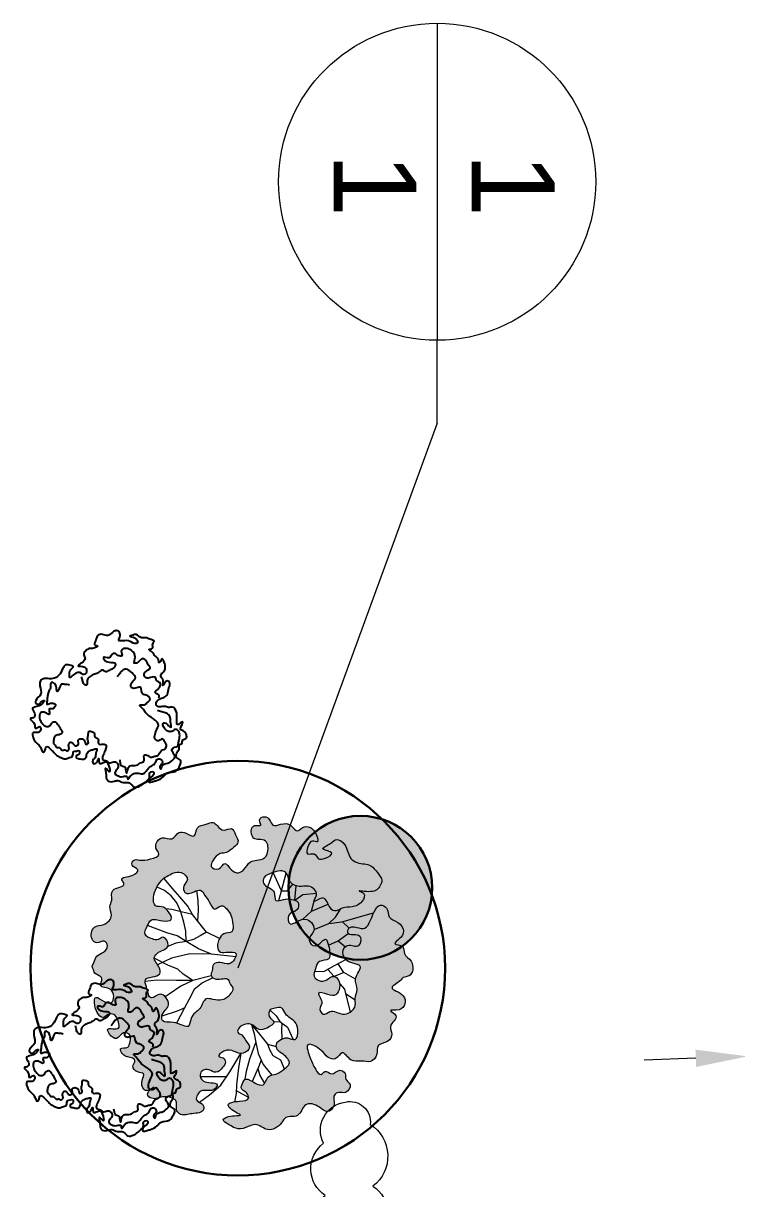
# Model space of a CAD drawing. Header units: metres. Extents: x 180 to 3220, y 13789 to 15035.
# Drawn here: x 737.14 to 744.02, y 14854.97 to 14866.22 of the extents above; entities that cross this region are included whole.
import ezdxf

# ---------------------------------------------------------------- set-up
doc = ezdxf.new("R2010")
doc.units = ezdxf.units.M
doc.header["$MEASUREMENT"] = 0
for name, color, linetype in [('02 Выноски план', 170, 'Continuous'), ('04 Дендроплан (растения)', 7, 'Continuous'), ('04 Дендроплан (существующие растения)', 7, 'Continuous'), ('04 Дендроплан (удаление)', 240, 'Continuous'), ('04 План (существующие кустарники)', 7, 'Continuous'), ('04 Посадки (привязки)', 7, 'Continuous'), ('50 Дендроплан (привязки)', 7, 'Continuous'), ('50 Дендроплан - Деревья вырубаемые', 7, 'Continuous')]:
    doc.layers.add(name, color=color, linetype=linetype)
doc.layers.get('50 Дендроплан - Деревья вырубаемые').off()
doc.styles.get("Standard").update_dxf_attribs({"font": 'arial.ttf'})
doc.dimstyles.get("Standard").update_dxf_attribs({"dimtxt": 0.18, "dimasz": 0.18, "dimexe": 0.18, "dimexo": 0.0625, "dimgap": 0.09, "dimtad": 0, "dimtih": 1, "dimtoh": 1, "dimdec": 4, "dimzin": 0, "dimdsep": 46, "dimtxsty": 'Standard', "dimcen": 0.09, "dimadec": 0, "dimazin": 0, "dimtfac": 1, "dimtdec": 4, "dimtofl": 0, "dimtmove": 0, "dimatfit": 3, "dimfxl": 1, "dimtolj": 1, "dimtzin": 0, "dimarcsym": 0})

# ---------------------------------------------------------------- blocks, each defined once
blk = doc.blocks.new('A$C442D7FB9')
at = {"layer": '04 Дендроплан (удаление)', "lineweight": 30}
h = blk.add_hatch(color=0, dxfattribs=at)
h.dxf.hatch_style = 1
edge = h.paths.add_edge_path()
edge.add_arc((0, 0), 0.5, 0, 360)
at = {"layer": '04 Дендроплан (удаление)', "color": 0, "lineweight": 30}
blk.add_circle((0, 0), 0.5, dxfattribs=at)
blk = doc.blocks.new('A$C1BB61900')
at = {"layer": '04 Дендроплан (растения)', "lineweight": 0, "true_color": 0xd1f3c4}
h = blk.add_hatch(color=254, dxfattribs=at)
h.dxf.hatch_style = 1
h.set_gradient(color1=(178, 204, 102), color2=(212, 233, 180), rotation=120, tint=1, name='SPHERICAL')
edge = h.paths.add_edge_path()
edge.add_spline(control_points=[(-1.389, -0.037), (-1.39, 0), (-1.277, 0.016), (-1.363, 0.136), (-1.194, 0.118), (-1.204, 0.301), (-1.31, 0.268), (-1.408, 0.172), (-1.4, 0.352), (-1.32, 0.44), (-1.262, 0.37), (-1.189, 0.403), (-1.176, 0.459), (-1.154, 0.562), (-1.304, 0.499), (-1.261, 0.595), (-1.191, 0.654), (-1.145, 0.551), (-1.049, 0.594), (-1.073, 0.659), (-1.081, 0.733), (-1.185, 0.705), (-1.147, 0.788), (-1.1, 0.811), (-1.004, 0.833), (-1.073, 0.903), (-1.021, 0.966), (-0.932, 0.965), (-0.983, 1.05), (-0.976, 1.123), (-0.913, 1.152), (-0.811, 1.073), (-0.96, 1.168), (-0.868, 1.239), (-0.783, 1.197), (-0.702, 1.214), (-0.631, 1.26), (-0.671, 1.338), (-0.597, 1.406), (-0.508, 1.374), (-0.379, 1.384), (-0.391, 1.281), (-0.471, 1.267), (-0.444, 1.203), (-0.408, 1.154), (-0.337, 1.172), (-0.276, 1.167), (-0.232, 1.103), (-0.318, 1.09), (-0.376, 1.087), (-0.42, 1.03), (-0.395, 0.962), (-0.318, 0.958), (-0.254, 1.014), (-0.192, 0.957), (-0.151, 0.908), (-0.171, 0.85), (-0.252, 0.85), (-0.152, 0.77), (-0.075, 0.796), (0.01, 0.843), (0.104, 0.769), (0.039, 0.703), (0.023, 0.644), (-0.041, 0.624), (-0.012, 0.564), (0.038, 0.546), (0.115, 0.533), (0.168, 0.619), (0.255, 0.594), (0.36, 0.537), (0.264, 0.489), (0.285, 0.409), (0.346, 0.402), (0.418, 0.389), (0.438, 0.488), (0.531, 0.524), (0.558, 0.617), (0.539, 0.741), (0.445, 0.68), (0.379, 0.705), (0.33, 0.748), (0.344, 0.815), (0.409, 0.85), (0.483, 0.936), (0.399, 0.995), (0.337, 1.043), (0.231, 1.043), (0.209, 1.16), (0.117, 1.118), (0.076, 1.088), (0.02, 1.061), (-0.004, 1.112), (-0.031, 1.168), (0.032, 1.195), (0.066, 1.281), (-0.049, 1.282), (-0.18, 1.292), (-0.115, 1.378), (0.016, 1.433), (-0.135, 1.411), (-0.23, 1.456), (-0.139, 1.513), (-0.072, 1.563), (0.023, 1.537), (0.12, 1.496), (0.217, 1.605), (0.345, 1.54), (0.4, 1.436), (0.536, 1.481), (0.575, 1.304), (0.72, 1.359), (0.795, 1.447), (0.893, 1.366), (0.849, 1.273), (0.924, 1.23), (0.992, 1.267), (1.059, 1.169), (0.979, 1.125), (1.001, 1.057), (0.926, 1.006), (0.863, 1.09), (0.799, 1.01), (0.751, 1.086), (0.688, 0.982), (0.666, 0.913), (0.598, 0.715), (0.776, 0.817), (0.815, 0.899), (0.911, 0.938), (0.975, 0.815), (1.043, 0.963), (1.147, 0.94), (1.241, 0.974), (1.318, 0.9), (1.298, 0.786), (1.414, 0.789), (1.473, 0.706), (1.413, 0.612), (1.555, 0.541), (1.409, 0.456), (1.586, 0.503), (1.632, 0.314), (1.414, 0.264), (1.551, 0.208), (1.591, 0.153), (1.686, 0.16), (1.705, 0), (1.596, -0.048), (1.622, -0.153), (1.484, -0.157), (1.585, -0.217), (1.632, -0.287), (1.57, -0.382), (1.463, -0.412), (1.479, -0.515), (1.388, -0.566), (1.313, -0.453), (1.265, -0.29), (1.154, -0.352), (1.081, -0.349), (1.066, -0.263), (1.147, -0.28), (1.216, -0.245), (1.18, -0.126), (1.078, -0.197), (1.006, -0.123), (1.032, -0.03), (1.104, 0.003), (1.226, 0.033), (1.094, 0.147), (1.164, 0.253), (1.106, 0.333), (1.129, 0.417), (1.068, 0.477), (0.972, 0.503), (0.888, 0.426), (0.797, 0.509), (0.759, 0.416), (0.822, 0.365), (0.721, 0.245), (0.858, 0.293), (0.941, 0.319), (0.978, 0.231), (0.976, 0.162), (0.918, 0.101), (0.858, 0.152), (0.789, 0.173), (0.711, 0.116), (0.752, 0.039), (0.775, -0.052), (0.895, -0.024), (0.892, -0.13), (0.886, -0.182), (0.856, -0.28), (0.769, -0.132), (0.666, -0.253), (0.764, -0.31), (0.745, -0.397), (0.679, -0.457), (0.6, -0.432), (0.506, -0.378), (0.494, -0.521), (0.606, -0.512), (0.625, -0.617), (0.542, -0.644), (0.478, -0.65), (0.374, -0.612), (0.408, -0.756), (0.271, -0.77), (0.29, -0.881), (0.372, -0.902), (0.438, -0.924), (0.521, -0.908), (0.523, -0.805), (0.622, -0.748), (0.721, -0.777), (0.823, -0.697), (0.734, -0.582), (0.871, -0.678), (0.895, -0.564), (0.956, -0.49), (1.039, -0.545), (1.133, -0.535), (1.223, -0.567), (1.274, -0.666), (1.156, -0.706), (1.338, -0.659), (1.401, -0.713), (1.439, -0.796), (1.382, -0.86), (1.327, -0.955), (1.212, -0.946), (1.11, -1.021), (1.114, -1.131), (1.009, -1.22), (0.952, -1.154), (0.81, -1.109), (1.009, -1.077), (0.891, -1.017), (0.817, -1.006), (0.796, -1.088), (0.697, -1.049), (0.729, -1.143), (0.759, -1.21), (0.843, -1.16), (0.81, -1.281), (0.756, -1.344), (0.676, -1.33), (0.624, -1.275), (0.575, -1.377), (0.487, -1.376), (0.394, -1.344), (0.377, -1.42), (0.327, -1.461), (0.255, -1.427), (0.306, -1.347), (0.197, -1.389), (0.18, -1.293), (0.214, -1.227), (0.279, -1.237), (0.341, -1.209), (0.347, -1.13), (0.324, -1.038), (0.234, -1.034), (0.152, -1.024), (0.116, -0.952), (0.045, -0.907), (-0.027, -0.942), (-0.076, -1.052), (-0.13, -0.943), (-0.231, -0.982), (-0.187, -1.064), (-0.136, -1.118), (-0.047, -1.114), (0.006, -1.161), (0.074, -1.214), (0.035, -1.282), (0.009, -1.371), (-0.081, -1.315), (-0.13, -1.374), (-0.178, -1.429), (-0.248, -1.39), (-0.341, -1.396), (-0.348, -1.261), (-0.436, -1.328), (-0.52, -1.35), (-0.572, -1.244), (-0.673, -1.316), (-0.733, -1.248), (-0.745, -1.185), (-0.681, -1.119), (-0.81, -1.084), (-0.879, -1.075), (-0.961, -1.101), (-0.992, -1.023), (-0.891, -0.999), (-0.98, -0.917), (-1.11, -0.934), (-1.024, -0.829), (-1.21, -0.835), (-1.17, -0.715), (-1.221, -0.644), (-1.17, -0.552), (-1.261, -0.463), (-1.361, -0.478), (-1.401, -0.405), (-1.4, -0.343), (-1.345, -0.283), (-1.276, -0.342), (-1.231, -0.262), (-1.286, -0.206), (-1.361, -0.186), (-1.379, -0.121), (-1.412, -0.072), (-1.389, -0.048), (-1.389, -0.037)], knot_values=[0, 0, 0, 0, 0.144623, 0.231167, 0.368861, 0.533358, 0.626687, 0.740408, 0.935226, 1.031861, 1.128241, 1.198256, 1.294402, 1.368689, 1.507955, 1.574673, 1.679777, 1.79119, 1.883627, 1.959993, 2.039207, 2.131319, 2.201489, 2.277769, 2.379891, 2.45347, 2.54984, 2.629417, 2.713756, 2.836131, 2.877797, 2.974434, 3.098533, 3.174839, 3.310795, 3.448506, 3.489216, 3.62255, 3.689433, 3.833718, 3.988827, 4.05943, 4.152735, 4.217846, 4.281087, 4.383199, 4.466591, 4.525335, 4.60464, 4.706041, 4.777196, 4.850967, 4.941557, 5.035937, 5.13954, 5.219117, 5.28068, 5.339424, 5.435055, 5.564599, 5.681514, 5.792988, 5.892227, 5.976975, 6.036908, 6.095646, 6.173749, 6.252212, 6.380922, 6.484525, 6.602635, 6.692872, 6.777965, 6.844717, 6.928444, 7.02051, 7.167213, 7.282, 7.407383, 7.507264, 7.609206, 7.678412, 7.741177, 7.842553, 7.980652, 8.063007, 8.187574, 8.307662, 8.420868, 8.524456, 8.606097, 8.65359, 8.733663, 8.78115, 8.875736, 8.947733, 9.070923, 9.223371, 9.297752, 9.425798, 9.577891, 9.656402, 9.742281, 9.880076, 10.010368, 10.101704, 10.271449, 10.469408, 10.556507, 10.704089, 10.878467, 11.055291, 11.171089, 11.284149, 11.417731, 11.482645, 11.567427, 11.68373, 11.77169, 11.843492, 11.921933, 12.039354, 12.124248, 12.185085, 12.279334, 12.442083, 12.611011, 12.797738, 12.921046, 13.015017, 13.129765, 13.27535, 13.406716, 13.521304, 13.644281, 13.753137, 13.886642, 13.991763, 14.093139, 14.248215, 14.338926, 14.451134, 14.636917, 14.813923, 14.953979, 15.006047, 15.083831, 15.270441, 15.402543, 15.48891, 15.598301, 15.682028, 15.794092, 15.927518, 16.058446, 16.173604, 16.260996, 16.378012, 16.633999, 16.747204, 16.817387, 16.885538, 16.980265, 17.054418, 17.157369, 17.299589, 17.380857, 17.502298, 17.608515, 17.708493, 17.875073, 18.018008, 18.132164, 18.220812, 18.330672, 18.42764, 18.594846, 18.685597, 18.781631, 18.83834, 18.974753, 19.095535, 19.196942, 19.302834, 19.396624, 19.471771, 19.573189, 19.64865, 19.757506, 19.853667, 19.959896, 20.083661, 20.173311, 20.285247, 20.335982, 20.497146, 20.604648, 20.73546, 20.822811, 20.919446, 21.052361, 21.138111, 21.251311, 21.378508, 21.468801, 21.559641, 21.663684, 21.760796, 21.866457, 22.044178, 22.114637, 22.23047, 22.341438, 22.400666, 22.529106, 22.668332, 22.783263, 22.938439, 23.01956, 23.126312, 23.267144, 23.355432, 23.45979, 23.589203, 23.728577, 23.835857, 23.898351, 24.043906, 24.189962, 24.256212, 24.371649, 24.490581, 24.67199, 24.766696, 24.956099, 25.083087, 25.169948, 25.292933, 25.419422, 25.526836, 25.615518, 25.691414, 25.778638, 25.869312, 25.961297, 26.024928, 26.121298, 26.263466, 26.360434, 26.407027, 26.517617, 26.650303, 26.74818, 26.826653, 26.905094, 26.978885, 27.046871, 27.126191, 27.241376, 27.314599, 27.389769, 27.472839, 27.551312, 27.683547, 27.788448, 27.871841, 27.999501, 28.077604, 28.175679, 28.291585, 28.394565, 28.492933, 28.567087, 28.697918, 28.77954, 28.894137, 28.975271, 29.07451, 29.169691, 29.264917, 29.370694, 29.435998, 29.525045, 29.645134, 29.756428, 29.862319, 29.956635, 30.074745, 30.200153, 30.306664, 30.366297, 30.449133, 30.570729, 30.713328, 30.79014, 30.852634, 30.945669, 31.037541, 31.189615, 31.243213, 31.410359, 31.536232, 31.621622, 31.733558, 31.886269, 32.00739, 32.09115, 32.172123, 32.250875, 32.347965, 32.418568, 32.512539, 32.612542, 32.705135, 32.769699, 32.813194, 32.813194, 32.813194, 32.813194], degree=3, periodic=0)
edge = h.paths.add_edge_path(flags=16)
edge.add_spline(control_points=[(-0.695, -0.881), (-0.715, -0.858), (-0.753, -0.807), (-0.788, -0.73), (-0.783, -0.618), (-0.691, -0.632), (-0.643, -0.579), (-0.587, -0.48), (-0.721, -0.484), (-0.814, -0.527), (-0.855, -0.44), (-0.902, -0.36), (-0.818, -0.319), (-0.756, -0.301), (-0.691, -0.357), (-0.629, -0.217), (-0.746, -0.205), (-0.828, -0.128), (-0.753, -0.062), (-0.737, 0.065), (-0.923, 0.031), (-0.881, 0.155), (-0.868, 0.294), (-0.763, 0.194), (-0.696, 0.252), (-0.661, 0.347), (-0.763, 0.395), (-0.749, 0.496), (-0.653, 0.486), (-0.588, 0.512), (-0.488, 0.563), (-0.479, 0.462), (-0.435, 0.409), (-0.364, 0.37), (-0.34, 0.264), (-0.244, 0.294), (-0.158, 0.312), (-0.088, 0.26), (-0.045, 0.192), (-0.086, 0.154), (-0.092, 0.067), (-0.197, 0.121), (-0.274, 0.065), (-0.242, 0.01), (-0.245, -0.057), (-0.157, -0.069), (-0.086, -0.029), (-0.028, -0.079), (0.009, -0.162), (-0.099, -0.157), (-0.183, -0.156), (-0.19, -0.236), (-0.168, -0.292), (-0.125, -0.353), (-0.026, -0.331), (-0.026, -0.433), (-0.037, -0.506), (-0.07, -0.57), (-0.133, -0.63), (-0.209, -0.544), (-0.243, -0.66), (-0.286, -0.708), (-0.32, -0.784), (-0.394, -0.75), (-0.486, -0.725), (-0.496, -0.825), (-0.436, -0.863), (-0.46, -0.919), (-0.508, -0.957), (-0.582, -0.948), (-0.642, -0.916), (-0.683, -0.896), (-0.695, -0.881)], knot_values=[0, 0, 0, 0, 0.119147, 0.244704, 0.355195, 0.456841, 0.525213, 0.64652, 0.761794, 0.906015, 0.999107, 1.102214, 1.21292, 1.287506, 1.35766, 1.479239, 1.62773, 1.713089, 1.858081, 1.936445, 2.136108, 2.227757, 2.383509, 2.506371, 2.592801, 2.687321, 2.856666, 2.919037, 3.017629, 3.155387, 3.246677, 3.353704, 3.442539, 3.52579, 3.669986, 3.756325, 3.869148, 4.011227, 4.081037, 4.138722, 4.206699, 4.365743, 4.440415, 4.505889, 4.585073, 4.671725, 4.788569, 4.878809, 4.948708, 5.073582, 5.166391, 5.253695, 5.327262, 5.415765, 5.519566, 5.621336, 5.725491, 5.831081, 5.911981, 6.005594, 6.125346, 6.227321, 6.306075, 6.391977, 6.508685, 6.596002, 6.686109, 6.737432, 6.809051, 6.915906, 7.005912, 7.085383, 7.085383, 7.085383, 7.085383], degree=3, periodic=0)
at = {"layer": '04 Дендроплан (растения)', "lineweight": 0}
for p, q in [((-0.427, 1.276), (-0.327, 1.21)), ((-0.071, 1.208), (-0.09, 1.287)), ((-0.069, 1.179), (0.049, 1.251)), ((-0.327, 1.21), (-0.214, 1.122)), ((-0.064, 1.124), (-0.071, 1.208)), ((-0.156, 1.044), (-0.409, 1.032)), ((-0.214, 1.122), (-0.12, 0.995)), ((-0.036, 0.96), (-0.064, 1.124)), ((0.023, 1.076), (0.039, 0.996)), ((0.155, 0.964), (0.089, 1.098)), ((0.149, 0.975), (0.166, 1.044)), ((0.166, 1.044), (0.208, 1.123)), ((0.203, 0.94), (0.283, 1.045)), ((-0.12, 0.995), (-0.009, 0.823)), ((-0.009, 0.823), (-0.036, 0.96)), ((0.039, 0.996), (0.077, 0.878)), ((0.185, 0.897), (0.155, 0.964)), ((0.159, 0.832), (0.203, 0.94)), ((0.299, 0.858), (0.371, 0.901)), ((0.371, 0.901), (0.404, 0.992)), ((0.077, 0.878), (0.141, 0.726)), ((0.141, 0.726), (0.159, 0.832)), ((0.252, 0.746), (0.269, 0.799)), ((0.269, 0.799), (0.299, 0.858)), ((0.129, 0.641), (0.141, 0.726)), ((0.181, 0.647), (0.252, 0.746)), ((0.252, 0.746), (0.337, 0.772)), ((0.393, 0.615), (0.394, 0.702)), ((0.454, 0.592), (0.504, 0.712)), ((0.109, 0.549), (0.181, 0.647)), ((0.109, 0.549), (0.129, 0.641)), ((0.381, 0.534), (0.454, 0.592)), ((0.401, 0.55), (0.393, 0.615)), ((-0.53, 0.361), (-0.614, 0.503)), ((0.294, 0.418), (0.348, 0.476)), ((0.325, 0.534), (0.381, 0.534)), ((0.348, 0.476), (0.381, 0.534)), ((1.02, 0.248), (1.063, 0.472)), ((-0.604, 0.387), (-0.753, 0.431)), ((-0.529, 0.358), (-0.604, 0.387)), ((-0.486, 0.284), (-0.53, 0.361)), ((1.028, 0.29), (1.117, 0.355)), ((-0.674, 0.22), (-0.711, 0.244)), ((-0.431, 0.188), (-0.486, 0.284)), ((0.975, 0.196), (1.02, 0.248)), ((-0.556, 0.15), (-0.674, 0.22)), ((-0.438, 0.099), (-0.556, 0.15)), ((-0.347, 0.127), (-0.431, 0.188)), ((-0.244, 0.084), (-0.347, 0.127)), ((0.866, 0.051), (0.925, 0.121)), ((1.02, 0.087), (0.925, 0.121)), ((1.129, 0.157), (1.02, 0.087)), ((-0.789, 0.082), (-0.899, 0.087)), ((-0.595, 0.092), (-0.789, 0.082)), ((-0.438, 0.099), (-0.595, 0.092)), ((-0.529, 0.033), (-0.578, -0.015)), ((-0.438, 0.099), (-0.529, 0.033)), ((-0.26, 0.062), (-0.438, 0.099)), ((0.739, 0.062), (0.827, 0.07)), ((0.827, 0.07), (0.934, 0.018)), ((0.934, 0.018), (0.996, -0.012)), ((1.02, 0.087), (0.969, 0.001)), ((-0.666, -0.057), (-0.801, -0.133)), ((-0.636, -0.125), (-0.771, -0.067)), ((-0.578, -0.015), (-0.666, -0.057)), ((-0.015, -0.111), (-0.248, -0.147)), ((0.996, -0.012), (1.045, -0.035)), ((-0.457, -0.159), (-0.636, -0.125)), ((-0.371, -0.203), (-0.487, -0.278)), ((-0.248, -0.147), (-0.457, -0.159)), ((-0.248, -0.147), (-0.371, -0.203)), ((0.884, -0.183), (0.979, -0.219)), ((0.979, -0.219), (1.046, -0.16)), ((0.979, -0.219), (1.08, -0.285)), ((-0.585, -0.268), (-0.665, -0.239)), ((-0.487, -0.278), (-0.585, -0.268)), ((-0.487, -0.278), (-0.57, -0.339)), ((-0.415, -0.296), (-0.487, -0.278)), ((-0.487, -0.278), (-0.483, -0.38)), ((-0.348, -0.327), (-0.415, -0.296)), ((-0.287, -0.36), (-0.348, -0.327)), ((-0.164, -0.295), (-0.287, -0.36)), ((-0.667, -0.372), (-0.851, -0.451)), ((-0.57, -0.339), (-0.667, -0.372)), ((-0.483, -0.38), (-0.499, -0.467)), ((-0.287, -0.36), (-0.412, -0.537)), ((0.648, -0.443), (0.734, -0.517)), ((0.752, -0.341), (0.897, -0.392)), ((0.897, -0.392), (0.963, -0.45)), ((0.897, -0.392), (1.021, -0.4)), ((0.963, -0.45), (1.015, -0.525)), ((1.03, -0.402), (1.09, -0.338)), ((-0.499, -0.467), (-0.525, -0.567)), ((-0.412, -0.537), (-0.522, -0.566)), ((-0.412, -0.537), (-0.454, -0.62)), ((-0.365, -0.471), (-0.352, -0.576)), ((0.734, -0.517), (0.898, -0.578)), ((0.734, -0.517), (0.766, -0.611)), ((-0.61, -0.593), (-0.667, -0.604)), ((-0.522, -0.566), (-0.61, -0.593)), ((-0.558, -0.656), (-0.609, -0.726)), ((-0.525, -0.567), (-0.558, -0.656)), ((-0.454, -0.62), (-0.527, -0.712)), ((-0.354, -0.669), (-0.361, -0.765)), ((-0.352, -0.576), (-0.354, -0.669)), ((0.426, -0.633), (0.455, -0.725)), ((0.58, -0.63), (0.598, -0.768)), ((0.58, -0.63), (0.657, -0.682)), ((-0.674, -0.78), (-0.743, -0.817)), ((-0.609, -0.726), (-0.674, -0.78)), ((-0.527, -0.712), (-0.593, -0.792)), ((0.455, -0.725), (0.382, -0.906)), ((0.455, -0.725), (0.514, -0.724)), ((0.455, -0.725), (0.507, -0.896)), ((0.514, -0.724), (0.566, -0.787)), ((0.657, -0.682), (0.79, -0.688)), ((-0.593, -0.792), (-0.672, -0.9))]:
    blk.add_line(p, q, dxfattribs=at)
at = {"layer": '04 Дендроплан (растения)', "color": 79, "lineweight": 0, "true_color": 0x384020}
blk.add_line((1.021, -0.4), (1.332, -0.473), dxfattribs=at)
blk.add_open_spline([(-1.389, -0.037), (-1.39, 0), (-1.277, 0.016), (-1.363, 0.136), (-1.194, 0.118), (-1.204, 0.301), (-1.31, 0.268), (-1.408, 0.172), (-1.4, 0.352), (-1.32, 0.44), (-1.262, 0.37), (-1.189, 0.403), (-1.176, 0.459), (-1.154, 0.562), (-1.304, 0.499), (-1.261, 0.595), (-1.191, 0.654), (-1.145, 0.551), (-1.049, 0.594), (-1.073, 0.659), (-1.081, 0.733), (-1.185, 0.705), (-1.147, 0.788), (-1.1, 0.811), (-1.004, 0.833), (-1.073, 0.903), (-1.021, 0.966), (-0.932, 0.965), (-0.983, 1.05), (-0.976, 1.123), (-0.913, 1.152), (-0.811, 1.073), (-0.96, 1.168), (-0.868, 1.239), (-0.783, 1.197), (-0.702, 1.214), (-0.631, 1.26), (-0.671, 1.338), (-0.597, 1.406), (-0.508, 1.374), (-0.379, 1.384), (-0.391, 1.281), (-0.471, 1.267), (-0.444, 1.203), (-0.408, 1.154), (-0.337, 1.172), (-0.276, 1.167), (-0.232, 1.103), (-0.318, 1.09), (-0.376, 1.087), (-0.42, 1.03), (-0.395, 0.962), (-0.318, 0.958), (-0.254, 1.014), (-0.192, 0.957), (-0.151, 0.908), (-0.171, 0.85), (-0.252, 0.85), (-0.152, 0.77), (-0.075, 0.796), (0.01, 0.843), (0.104, 0.769), (0.039, 0.703), (0.023, 0.644), (-0.041, 0.624), (-0.012, 0.564), (0.038, 0.546), (0.115, 0.533), (0.168, 0.619), (0.255, 0.594), (0.36, 0.537), (0.264, 0.489), (0.285, 0.409), (0.346, 0.402), (0.418, 0.389), (0.438, 0.488), (0.531, 0.524), (0.558, 0.617), (0.539, 0.741), (0.445, 0.68), (0.379, 0.705), (0.33, 0.748), (0.344, 0.815), (0.409, 0.85), (0.483, 0.936), (0.399, 0.995), (0.337, 1.043), (0.231, 1.043), (0.209, 1.16), (0.117, 1.118), (0.076, 1.088), (0.02, 1.061), (-0.004, 1.112), (-0.031, 1.168), (0.032, 1.195), (0.066, 1.281), (-0.049, 1.282), (-0.18, 1.292), (-0.115, 1.378), (0.016, 1.433), (-0.135, 1.411), (-0.23, 1.456), (-0.139, 1.513), (-0.072, 1.563), (0.023, 1.537), (0.12, 1.496), (0.217, 1.605), (0.345, 1.54), (0.4, 1.436), (0.536, 1.481), (0.575, 1.304), (0.72, 1.359), (0.795, 1.447), (0.893, 1.366), (0.849, 1.273), (0.924, 1.23), (0.992, 1.267), (1.059, 1.169), (0.979, 1.125), (1.001, 1.057), (0.926, 1.006), (0.863, 1.09), (0.799, 1.01), (0.751, 1.086), (0.688, 0.982), (0.666, 0.913), (0.598, 0.715), (0.776, 0.817), (0.815, 0.899), (0.911, 0.938), (0.975, 0.815), (1.043, 0.963), (1.147, 0.94), (1.241, 0.974), (1.318, 0.9), (1.298, 0.786), (1.414, 0.789), (1.473, 0.706), (1.413, 0.612), (1.555, 0.541), (1.409, 0.456), (1.586, 0.503), (1.632, 0.314), (1.414, 0.264), (1.551, 0.208), (1.591, 0.153), (1.686, 0.16), (1.705, 0), (1.596, -0.048), (1.622, -0.153), (1.484, -0.157), (1.585, -0.217), (1.632, -0.287), (1.57, -0.382), (1.463, -0.412), (1.479, -0.515), (1.388, -0.566), (1.313, -0.453), (1.265, -0.29), (1.154, -0.352), (1.081, -0.349), (1.066, -0.263), (1.147, -0.28), (1.216, -0.245), (1.18, -0.126), (1.078, -0.197), (1.006, -0.123), (1.032, -0.03), (1.104, 0.003), (1.226, 0.033), (1.094, 0.147), (1.164, 0.253), (1.106, 0.333), (1.129, 0.417), (1.068, 0.477), (0.972, 0.503), (0.888, 0.426), (0.797, 0.509), (0.759, 0.416), (0.822, 0.365), (0.721, 0.245), (0.858, 0.293), (0.941, 0.319), (0.978, 0.231), (0.976, 0.162), (0.918, 0.101), (0.858, 0.152), (0.789, 0.173), (0.711, 0.116), (0.752, 0.039), (0.775, -0.052), (0.895, -0.024), (0.892, -0.13), (0.886, -0.182), (0.856, -0.28), (0.769, -0.132), (0.666, -0.253), (0.764, -0.31), (0.745, -0.397), (0.679, -0.457), (0.6, -0.432), (0.506, -0.378), (0.494, -0.521), (0.606, -0.512), (0.625, -0.617), (0.542, -0.644), (0.478, -0.65), (0.374, -0.612), (0.408, -0.756), (0.271, -0.77), (0.29, -0.881), (0.372, -0.902), (0.438, -0.924), (0.521, -0.908), (0.523, -0.805), (0.622, -0.748), (0.721, -0.777), (0.823, -0.697), (0.734, -0.582), (0.871, -0.678), (0.895, -0.564), (0.956, -0.49), (1.039, -0.545), (1.133, -0.535), (1.223, -0.567), (1.274, -0.666), (1.156, -0.706), (1.338, -0.659), (1.401, -0.713), (1.439, -0.796), (1.382, -0.86), (1.327, -0.955), (1.212, -0.946), (1.11, -1.021), (1.114, -1.131), (1.009, -1.22), (0.952, -1.154), (0.81, -1.109), (1.009, -1.077), (0.891, -1.017), (0.817, -1.006), (0.796, -1.088), (0.697, -1.049), (0.729, -1.143), (0.759, -1.21), (0.843, -1.16), (0.81, -1.281), (0.756, -1.344), (0.676, -1.33), (0.624, -1.275), (0.575, -1.377), (0.487, -1.376), (0.394, -1.344), (0.377, -1.42), (0.327, -1.461), (0.255, -1.427), (0.306, -1.347), (0.197, -1.389), (0.18, -1.293), (0.214, -1.227), (0.279, -1.237), (0.341, -1.209), (0.347, -1.13), (0.324, -1.038), (0.234, -1.034), (0.152, -1.024), (0.116, -0.952), (0.045, -0.907), (-0.027, -0.942), (-0.076, -1.052), (-0.13, -0.943), (-0.231, -0.982), (-0.187, -1.064), (-0.136, -1.118), (-0.047, -1.114), (0.006, -1.161), (0.074, -1.214), (0.035, -1.282), (0.009, -1.371), (-0.081, -1.315), (-0.13, -1.374), (-0.178, -1.429), (-0.248, -1.39), (-0.341, -1.396), (-0.348, -1.261), (-0.436, -1.328), (-0.52, -1.35), (-0.572, -1.244), (-0.673, -1.316), (-0.733, -1.248), (-0.745, -1.185), (-0.681, -1.119), (-0.81, -1.084), (-0.879, -1.075), (-0.961, -1.101), (-0.992, -1.023), (-0.891, -0.999), (-0.98, -0.917), (-1.11, -0.934), (-1.024, -0.829), (-1.21, -0.835), (-1.17, -0.715), (-1.221, -0.644), (-1.17, -0.552), (-1.261, -0.463), (-1.361, -0.478), (-1.401, -0.405), (-1.4, -0.343), (-1.345, -0.283), (-1.276, -0.342), (-1.231, -0.262), (-1.286, -0.206), (-1.361, -0.186), (-1.379, -0.121), (-1.412, -0.072), (-1.389, -0.048), (-1.389, -0.037)], degree=3, knots=[0, 0, 0, 0, 0.144623, 0.231167, 0.368861, 0.533358, 0.626687, 0.740408, 0.935226, 1.031861, 1.128241, 1.198256, 1.294402, 1.368689, 1.507955, 1.574673, 1.679777, 1.79119, 1.883627, 1.959993, 2.039207, 2.131319, 2.201489, 2.277769, 2.379891, 2.45347, 2.54984, 2.629417, 2.713756, 2.836131, 2.877797, 2.974434, 3.098533, 3.174839, 3.310795, 3.448506, 3.489216, 3.62255, 3.689433, 3.833718, 3.988827, 4.05943, 4.152735, 4.217846, 4.281087, 4.383199, 4.466591, 4.525335, 4.60464, 4.706041, 4.777196, 4.850967, 4.941557, 5.035937, 5.13954, 5.219117, 5.28068, 5.339424, 5.435055, 5.564599, 5.681514, 5.792988, 5.892227, 5.976975, 6.036908, 6.095646, 6.173749, 6.252212, 6.380922, 6.484525, 6.602635, 6.692872, 6.777965, 6.844717, 6.928444, 7.02051, 7.167213, 7.282, 7.407383, 7.507264, 7.609206, 7.678412, 7.741177, 7.842553, 7.980652, 8.063007, 8.187574, 8.307662, 8.420868, 8.524456, 8.606097, 8.65359, 8.733663, 8.78115, 8.875736, 8.947733, 9.070923, 9.223371, 9.297752, 9.425798, 9.577891, 9.656402, 9.742281, 9.880076, 10.010368, 10.101704, 10.271449, 10.469408, 10.556507, 10.704089, 10.878467, 11.055291, 11.171089, 11.284149, 11.417731, 11.482645, 11.567427, 11.68373, 11.77169, 11.843492, 11.921933, 12.039354, 12.124248, 12.185085, 12.279334, 12.442083, 12.611011, 12.797738, 12.921046, 13.015017, 13.129765, 13.27535, 13.406716, 13.521304, 13.644281, 13.753137, 13.886642, 13.991763, 14.093139, 14.248215, 14.338926, 14.451134, 14.636917, 14.813923, 14.953979, 15.006047, 15.083831, 15.270441, 15.402543, 15.48891, 15.598301, 15.682028, 15.794092, 15.927518, 16.058446, 16.173604, 16.260996, 16.378012, 16.633999, 16.747204, 16.817387, 16.885538, 16.980265, 17.054418, 17.157369, 17.299589, 17.380857, 17.502298, 17.608515, 17.708493, 17.875073, 18.018008, 18.132164, 18.220812, 18.330672, 18.42764, 18.594846, 18.685597, 18.781631, 18.83834, 18.974753, 19.095535, 19.196942, 19.302834, 19.396624, 19.471771, 19.573189, 19.64865, 19.757506, 19.853667, 19.959896, 20.083661, 20.173311, 20.285247, 20.335982, 20.497146, 20.604648, 20.73546, 20.822811, 20.919446, 21.052361, 21.138111, 21.251311, 21.378508, 21.468801, 21.559641, 21.663684, 21.760796, 21.866457, 22.044178, 22.114637, 22.23047, 22.341438, 22.400666, 22.529106, 22.668332, 22.783263, 22.938439, 23.01956, 23.126312, 23.267144, 23.355432, 23.45979, 23.589203, 23.728577, 23.835857, 23.898351, 24.043906, 24.189962, 24.256212, 24.371649, 24.490581, 24.67199, 24.766696, 24.956099, 25.083087, 25.169948, 25.292933, 25.419422, 25.526836, 25.615518, 25.691414, 25.778638, 25.869312, 25.961297, 26.024928, 26.121298, 26.263466, 26.360434, 26.407027, 26.517617, 26.650303, 26.74818, 26.826653, 26.905094, 26.978885, 27.046871, 27.126191, 27.241376, 27.314599, 27.389769, 27.472839, 27.551312, 27.683547, 27.788448, 27.871841, 27.999501, 28.077604, 28.175679, 28.291585, 28.394565, 28.492933, 28.567087, 28.697918, 28.77954, 28.894137, 28.975271, 29.07451, 29.169691, 29.264917, 29.370694, 29.435998, 29.525045, 29.645134, 29.756428, 29.862319, 29.956635, 30.074745, 30.200153, 30.306664, 30.366297, 30.449133, 30.570729, 30.713328, 30.79014, 30.852634, 30.945669, 31.037541, 31.189615, 31.243213, 31.410359, 31.536232, 31.621622, 31.733558, 31.886269, 32.00739, 32.09115, 32.172123, 32.250875, 32.347965, 32.418568, 32.512539, 32.612542, 32.705135, 32.769699, 32.813194, 32.813194, 32.813194, 32.813194], dxfattribs=at)
at = {"layer": '04 Дендроплан (растения)', "lineweight": 0}
blk.add_open_spline([(-0.695, -0.881), (-0.715, -0.858), (-0.753, -0.807), (-0.788, -0.73), (-0.783, -0.618), (-0.691, -0.632), (-0.643, -0.579), (-0.587, -0.48), (-0.721, -0.484), (-0.814, -0.527), (-0.855, -0.44), (-0.902, -0.36), (-0.818, -0.319), (-0.756, -0.301), (-0.691, -0.357), (-0.629, -0.217), (-0.746, -0.205), (-0.828, -0.128), (-0.753, -0.062), (-0.737, 0.065), (-0.923, 0.031), (-0.881, 0.155), (-0.868, 0.294), (-0.763, 0.194), (-0.696, 0.252), (-0.661, 0.347), (-0.763, 0.395), (-0.749, 0.496), (-0.653, 0.486), (-0.588, 0.512), (-0.488, 0.563), (-0.479, 0.462), (-0.435, 0.409), (-0.364, 0.37), (-0.34, 0.264), (-0.244, 0.294), (-0.158, 0.312), (-0.088, 0.26), (-0.045, 0.192), (-0.086, 0.154), (-0.092, 0.067), (-0.197, 0.121), (-0.274, 0.065), (-0.242, 0.01), (-0.245, -0.057), (-0.157, -0.069), (-0.086, -0.029), (-0.028, -0.079), (0.009, -0.162), (-0.099, -0.157), (-0.183, -0.156), (-0.19, -0.236), (-0.168, -0.292), (-0.125, -0.353), (-0.026, -0.331), (-0.026, -0.433), (-0.037, -0.506), (-0.07, -0.57), (-0.133, -0.63), (-0.209, -0.544), (-0.243, -0.66), (-0.286, -0.708), (-0.32, -0.784), (-0.394, -0.75), (-0.486, -0.725), (-0.496, -0.825), (-0.436, -0.863), (-0.46, -0.919), (-0.508, -0.957), (-0.582, -0.948), (-0.642, -0.916), (-0.683, -0.896), (-0.695, -0.881)], degree=3, knots=[0, 0, 0, 0, 0.119147, 0.244704, 0.355195, 0.456841, 0.525213, 0.64652, 0.761794, 0.906015, 0.999107, 1.102214, 1.21292, 1.287506, 1.35766, 1.479239, 1.62773, 1.713089, 1.858081, 1.936445, 2.136108, 2.227757, 2.383509, 2.506371, 2.592801, 2.687321, 2.856666, 2.919037, 3.017629, 3.155387, 3.246677, 3.353704, 3.442539, 3.52579, 3.669986, 3.756325, 3.869148, 4.011227, 4.081037, 4.138722, 4.206699, 4.365743, 4.440415, 4.505889, 4.585073, 4.671725, 4.788569, 4.878809, 4.948708, 5.073582, 5.166391, 5.253695, 5.327262, 5.415765, 5.519566, 5.621336, 5.725491, 5.831081, 5.911981, 6.005594, 6.125346, 6.227321, 6.306075, 6.391977, 6.508685, 6.596002, 6.686109, 6.737432, 6.809051, 6.915906, 7.005912, 7.085383, 7.085383, 7.085383, 7.085383], dxfattribs=at)
blk = doc.blocks.new('A$Cd2c5afdf')
at = {"layer": '04 Дендроплан (существующие растения)', "color": 114}
for points, start_tangent, end_tangent in [([(-0.616, -0.319), (-0.631, -0.351), (-0.647, -0.371), (-0.678, -0.324), (-0.711, -0.286), (-0.748, -0.232), (-0.749, -0.185), (-0.699, -0.182), (-0.674, -0.152), (-0.683, -0.126), (-0.726, -0.143), (-0.733, -0.108), (-0.773, -0.048), (-0.739, -0.035), (-0.734, 0.003), (-0.754, 0.051), (-0.711, 0.067), (-0.641, 0.116), (-0.637, 0.123), (-0.647, 0.125), (-0.693, 0.092), (-0.724, 0.103), (-0.723, 0.125), (-0.674, 0.187), (-0.682, 0.267), (-0.669, 0.327), (-0.625, 0.338), (-0.557, 0.337), (-0.499, 0.37), (-0.462, 0.436), (-0.436, 0.469), (-0.393, 0.466), (-0.361, 0.454), (-0.388, 0.422), (-0.397, 0.373), (-0.395, 0.349), (-0.358, 0.374), (-0.283, 0.388), (-0.275, 0.379), (-0.241, 0.387), (-0.232, 0.414), (-0.249, 0.449), (-0.314, 0.462), (-0.279, 0.491), (-0.246, 0.532), (-0.259, 0.567), (-0.241, 0.607), (-0.204, 0.627), (-0.145, 0.637), (-0.127, 0.652), (-0.15, 0.659), (-0.144, 0.707), (-0.122, 0.756), (-0.079, 0.764), (-0.029, 0.752), (0.017, 0.782), (0.04, 0.797), (0.071, 0.797), (0.085, 0.782), (0.088, 0.741), (0.078, 0.706), (0.117, 0.702), (0.187, 0.696), (0.247, 0.676), (0.261, 0.687), (0.254, 0.705), (0.231, 0.731), (0.185, 0.746), (0.2, 0.753), (0.245, 0.763), (0.298, 0.731), (0.338, 0.732), (0.378, 0.718), (0.419, 0.699), (0.405, 0.67), (0.402, 0.63), (0.369, 0.618), (0.394, 0.599), (0.433, 0.551), (0.457, 0.527), (0.47, 0.492), (0.479, 0.503), (0.495, 0.527), (0.516, 0.495), (0.526, 0.442), (0.51, 0.403), (0.489, 0.385), (0.484, 0.362), (0.506, 0.32), (0.503, 0.272), (0.546, 0.316), (0.57, 0.293), (0.562, 0.249), (0.547, 0.186), (0.513, 0.155), (0.469, 0.14), (0.443, 0.114), (0.44, 0.081), (0.469, 0.065), (0.521, 0.07), (0.557, 0.06), (0.594, 0.063), (0.635, 0.014), (0.639, -0.025), (0.639, -0.073), (0.643, -0.106), (0.694, -0.081), (0.684, -0.116), (0.672, -0.148), (0.709, -0.174), (0.731, -0.205), (0.726, -0.24), (0.696, -0.253), (0.683, -0.291), (0.662, -0.302), (0.662, -0.331), (0.642, -0.374), (0.636, -0.424), (0.673, -0.449), (0.674, -0.485), (0.653, -0.525), (0.627, -0.556), (0.545, -0.575), (0.506, -0.61), (0.443, -0.646), (0.41, -0.655), (0.371, -0.662), (0.372, -0.602), (0.374, -0.571), (0.421, -0.571), (0.413, -0.589), (0.366, -0.633), (0.315, -0.678), (0.277, -0.7), (0.225, -0.707), (0.203, -0.688), (0.17, -0.666), (0.122, -0.665), (0.069, -0.647), (0.036, -0.652), (-0.02, -0.652), (-0.04, -0.631), (-0.044, -0.593), (-0.049, -0.527), (-0.013, -0.562), (-0.022, -0.494), (-0.041, -0.467), (-0.08, -0.476), (-0.103, -0.482), (-0.116, -0.434), (-0.137, -0.473), (-0.166, -0.481), (-0.174, -0.461), (-0.151, -0.423), (-0.142, -0.381), (-0.135, -0.34), (-0.169, -0.346), (-0.197, -0.355), (-0.23, -0.39), (-0.237, -0.423), (-0.263, -0.441), (-0.303, -0.435), (-0.325, -0.43), (-0.332, -0.409), (-0.319, -0.401), (-0.302, -0.382), (-0.305, -0.358), (-0.33, -0.361), (-0.357, -0.365), (-0.364, -0.397), (-0.375, -0.417), (-0.397, -0.424), (-0.431, -0.436), (-0.466, -0.43), (-0.497, -0.416), (-0.526, -0.398), (-0.547, -0.376), (-0.582, -0.341), (-0.616, -0.319)], (-0.978083, 0.208214), (-0.978083, 0.208214)), ([(0.466, 0.153), (0.468, 0.175), (0.428, 0.204), (0.455, 0.234), (0.473, 0.258), (0.476, 0.296), (0.444, 0.315), (0.433, 0.347), (0.385, 0.348), (0.343, 0.344), (0.323, 0.367), (0.331, 0.398), (0.382, 0.441), (0.363, 0.472), (0.331, 0.521), (0.302, 0.528), (0.258, 0.491), (0.228, 0.488), (0.229, 0.51), (0.23, 0.576), (0.198, 0.611), (0.147, 0.629), (0.115, 0.623), (0.102, 0.601), (0.108, 0.556), (0.07, 0.562), (0.037, 0.581), (0.013, 0.573), (-0.014, 0.539), (-0.069, 0.542), (-0.062, 0.521), (-0.016, 0.496), (0.047, 0.48), (0.022, 0.436), (-0.016, 0.417), (-0.047, 0.403), (-0.075, 0.419), (-0.11, 0.402), (-0.142, 0.384), (-0.167, 0.376), (-0.207, 0.352), (-0.226, 0.32), (-0.233, 0.274), (-0.261, 0.291), (-0.273, 0.329), (-0.279, 0.356)], (0.359015, 0.933332), (0.017504, 0.999847)), ([(0.087, -0.446), (0.102, -0.5), (0.135, -0.513), (0.146, -0.55), (0.153, -0.576), (0.171, -0.521), (0.207, -0.5), (0.261, -0.495), (0.297, -0.472), (0.318, -0.467), (0.324, -0.4), (0.358, -0.405), (0.39, -0.421), (0.425, -0.411), (0.455, -0.405), (0.489, -0.357), (0.533, -0.333), (0.535, -0.296), (0.52, -0.27), (0.497, -0.245), (0.461, -0.262), (0.428, -0.247), (0.428, -0.198), (0.452, -0.137), (0.461, -0.11), (0.444, -0.079), (0.412, -0.052), (0.339, 0.008), (0.316, 0.039), (0.281, 0.081), (0.323, 0.085), (0.358, 0.111), (0.38, 0.135), (0.341, 0.179), (0.31, 0.187), (0.285, 0.255), (0.235, 0.244), (0.199, 0.253), (0.208, 0.304), (0.238, 0.345), (0.206, 0.393), (0.151, 0.429), (0.113, 0.417), (0.081, 0.378), (0.061, 0.356)], (0.290361, -0.956917), (-0.678805, -0.734319)), ([(-0.398, 0.275), (-0.442, 0.282), (-0.477, 0.281), (-0.491, 0.258), (-0.515, 0.212), (-0.524, 0.249), (-0.541, 0.29), (-0.561, 0.302), (-0.577, 0.295), (-0.579, 0.253), (-0.594, 0.225), (-0.605, 0.189), (-0.611, 0.152), (-0.615, 0.114), (-0.615, 0.091), (-0.591, 0.096), (-0.554, 0.1), (-0.531, 0.087), (-0.542, 0.062), (-0.559, 0.047), (-0.593, 0.044), (-0.59, 0.014), (-0.591, -0.007), (-0.62, 0.004), (-0.647, 0.014), (-0.678, 0.007), (-0.687, -0.018), (-0.678, -0.067), (-0.653, -0.102), (-0.63, -0.122), (-0.61, -0.125), (-0.584, -0.115), (-0.562, -0.085), (-0.539, -0.078), (-0.514, -0.101), (-0.492, -0.132), (-0.478, -0.159), (-0.468, -0.176), (-0.474, -0.192), (-0.497, -0.204), (-0.537, -0.218), (-0.549, -0.25), (-0.55, -0.289), (-0.531, -0.31), (-0.519, -0.326), (-0.493, -0.327), (-0.468, -0.353), (-0.441, -0.351), (-0.427, -0.358), (-0.403, -0.348), (-0.402, -0.325), (-0.406, -0.304), (-0.397, -0.281), (-0.379, -0.275), (-0.359, -0.294), (-0.339, -0.31), (-0.315, -0.301), (-0.309, -0.282), (-0.314, -0.259), (-0.287, -0.242), (-0.257, -0.255), (-0.247, -0.279), (-0.237, -0.297), (-0.217, -0.287), (-0.221, -0.256), (-0.217, -0.211), (-0.208, -0.171), (-0.184, -0.172), (-0.159, -0.188), (-0.156, -0.219), (-0.132, -0.237), (-0.12, -0.25), (-0.119, -0.288), (-0.1, -0.298), (-0.071, -0.294), (-0.044, -0.307), (-0.045, -0.326), (-0.053, -0.358), (-0.076, -0.407), (-0.078, -0.437), (-0.061, -0.452), (-0.039, -0.456), (-0.016, -0.476), (0.006, -0.473), (0.045, -0.467), (0.068, -0.486), (0.073, -0.515), (0.055, -0.544), (0.041, -0.572), (0.051, -0.59), (0.071, -0.602), (0.119, -0.608), (0.159, -0.608), (0.164, -0.633), (0.182, -0.615), (0.21, -0.584), (0.269, -0.576), (0.318, -0.578), (0.342, -0.556), (0.375, -0.518), (0.417, -0.492), (0.434, -0.468), (0.451, -0.439), (0.474, -0.436), (0.496, -0.455), (0.498, -0.48), (0.473, -0.518), (0.483, -0.536), (0.499, -0.502), (0.551, -0.477), (0.601, -0.446), (0.619, -0.422), (0.609, -0.39), (0.59, -0.35), (0.616, -0.325), (0.642, -0.317), (0.653, -0.288), (0.66, -0.252), (0.665, -0.199), (0.655, -0.17), (0.626, -0.152), (0.597, -0.168), (0.564, -0.174), (0.537, -0.162), (0.511, -0.127), (0.505, -0.096), (0.53, -0.091), (0.55, -0.109), (0.582, -0.13), (0.578, -0.083), (0.575, -0.037), (0.552, -0.006), (0.515, 0.01), (0.47, 0.024), (0.453, 0.031)], (-0.900669, 0.434505), (-0.965091, 0.261915))]:
    blk.add_spline(points, degree=3, dxfattribs=dict(at, start_tangent=start_tangent, end_tangent=end_tangent))
blk = doc.blocks.new('*D141')
at = {"layer": '50 Дендроплан (привязки)', "color": 0, "lineweight": 0, "ltscale": 4}
for p, q in [((746.123, 14856.326), (746.622, 14856.345)), ((743.627, 14856.233), (743.128, 14856.214)), ((745.625, 14856.245), (745.63, 14856.128)), ((744.129, 14856.189), (744.134, 14856.071))]:
    blk.add_line(p, q, dxfattribs=at)
at = {"layer": '50 Дендроплан (привязки)', "color": 0, "lineweight": 5, "ltscale": 4}
for points in [[(746.12, 14856.409), (746.126, 14856.243), (745.623, 14856.307)], [(743.624, 14856.316), (743.631, 14856.149), (744.127, 14856.251)]]:
    blk.add_solid(points, dxfattribs=at)
at = {"layer": '50 Дендроплан (привязки)', "color": 0, "ltscale": 4, "insert": (744.875, 14856.279), "char_height": 0.5, "attachment_point": 5}
blk.add_mtext('\\A1;1.50', dxfattribs=at)

msp = doc.modelspace()

# ---------------------------------------------------------------- linework, layer by layer
at = {"layer": '02 Выноски план', "color": 144, "lineweight": 20}
for points in [[(741.133, 14866.218), (741.133, 14863.16)], [(741.133, 14862.36), (741.133, 14863.16)], [(741.133, 14862.36), (739.21, 14857.102)]]:
    msp.add_lwpolyline(points, dxfattribs=at)
msp.add_circle((741.133, 14864.689), 1.529, dxfattribs=at)
at = {"layer": '04 План (существующие кустарники)', "color": 65, "lineweight": 0, "extrusion": (0, 0, -1)}
msp.add_lwpolyline([(-740.145, 14852.12, 0.520567), (-740.132, 14852.529, 0.520567), (-740.117, 14852.983, 0.520567), (-740.102, 14853.454, 0.520567), (-740.088, 14853.878, 0.520567), (-740.072, 14854.345, 0.520567), (-740.054, 14854.909, 0.520567), (-740.037, 14855.412, 0.520567), (-740.247, 14855.81, 0.520567), (-740.488, 14855.595, 0.520567), (-740.513, 14854.997, 0.520567), (-740.534, 14854.483, 0.520567), (-740.558, 14853.898, 0.520567), (-740.58, 14853.354, 0.520567), (-740.603, 14852.797, 0.520567), (-740.625, 14852.255, 0.520567), (-740.145, 14852.12, 0.520567)], format="xyb", dxfattribs=at)
at = {"layer": '04 Посадки (привязки)', "color": 85, "lineweight": 30, "true_color": 0x5c9d58}
msp.add_circle((739.21, 14857.102), 2, dxfattribs=at)

# ---------------------------------------------------------------- block references
at = {"layer": '04 Дендроплан (растения)', "lineweight": 30, "xscale": -1, "rotation": 182.5757660675332}
msp.add_blockref('A$C1BB61900', (739.21, 14857.102), dxfattribs=at)
at = {"layer": '04 План (существующие кустарники)', "lineweight": 0}
for p in [(737.984, 14859.558), (737.925, 14856.191)]:
    msp.add_blockref('A$Cd2c5afdf', p, dxfattribs=at)
at = {"layer": '50 Дендроплан - Деревья вырубаемые', "color": 0, "xscale": 1.387412866280584, "yscale": 1.387412866280584, "zscale": 1.387412866280584}
msp.add_blockref('A$C442D7FB9', (740.392, 14857.877), dxfattribs=at)

# ---------------------------------------------------------------- texts
at = {"layer": '02 Выноски план', "color": 84, "lineweight": 50, "insert": (742.267, 14866.421), "char_height": 0.8, "attachment_point": 1, "rotation": 270}
msp.add_mtext_dynamic_manual_height_columns('\\pxqc;{\\C0;1\\P1}', width=3.52484, gutter_width=0.5, heights=[-2.14], dxfattribs=at)

# ---------------------------------------------------------------- dimensions: what is measured, and where the dimension line sits
at = {"layer": '50 Дендроплан (привязки)', "ltscale": 4}
dim = msp.add_aligned_dim(p1=(745.623, 14856.307), p2=(744.127, 14856.251), distance=0, dimstyle='Standard', override={"dimtxt": 0.5, "dimasz": 0.5, "dimdec": 2, "dimlwd": 0, "dimlwe": 0}, dxfattribs=at)
dim.commit()
dim.dimension.update_dxf_attribs({"geometry": '*D141', "text_midpoint": (744.875, 14856.279)})

doc.saveas('drawing.dxf')
